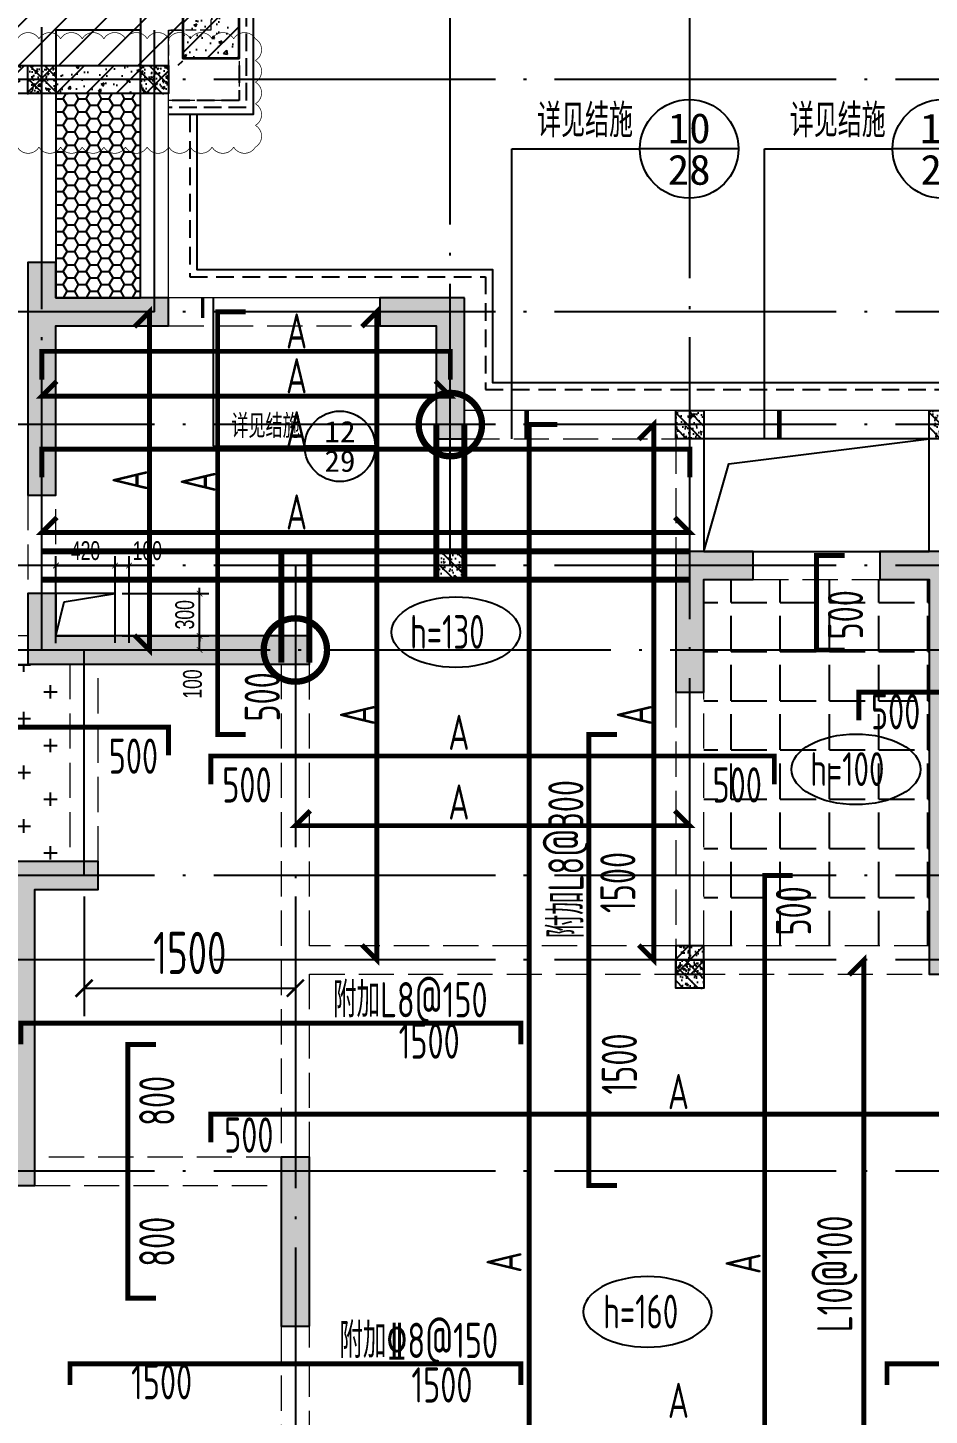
# Model space of a CAD drawing. Extents: x -668857 to 154266, y -275694 to 291306.
# Drawn here: x -212784 to -206384, y 129360 to 139208 of the extents above; entities that cross this region are included whole.
import ezdxf
from ezdxf.enums import TextEntityAlignment as Align

# ---------------------------------------------------------------- set-up
doc = ezdxf.new("R2010")
doc.units = 0
doc.header["$LTSCALE"] = 1000
for name, pattern in [('__DASH', [0.35, 0.25, -0.1]), ('DASH', [0.35, 0.25, -0.1]), ('DOTE', [2.42, 2, -0.2, 0.02, -0.2]), ('HIDDEN', [0.375, 0.25, -0.125])]:
    doc.linetypes.add(name, pattern=pattern)
doc.layers.get('0').update_dxf_attribs({"linetype": 'CONTINUOUS'})
doc.layers.get('DEFPOINTS').update_dxf_attribs({"linetype": 'CONTINUOUS'})
doc.layers.add('+公共字体', color=7, linetype='CONTINUOUS', lineweight=20)
doc.layers.add('平面-看线', color=45, linetype='CONTINUOUS', lineweight=15)
for name, color, linetype in [('A-DOTE', 10, 'DOTE'), ('DIM_IDEN', 67, 'CONTINUOUS'), ('HATCH', 8, 'CONTINUOUS'), ('PUB_TEXT', 2, 'CONTINUOUS'), ('ROOF', 183, 'CONTINUOUS'), ('S-B板填充', 251, 'CONTINUOUS'), ('S-B板标注', 3, 'CONTINUOUS'), ('S-B板边线', 2, 'CONTINUOUS'), ('S-B板配筋', 6, 'CONTINUOUS'), ('S-B板配筋号', 7, 'CONTINUOUS'), ('S-C承台编号', 6, 'CONTINUOUS'), ('S-D洞口', 4, 'CONTINUOUS'), ('S-D洞口标注', 3, 'CONTINUOUS'), ('S-L主梁线', 4, 'DASH'), ('S-Q墙填充', 252, 'CONTINUOUS'), ('S-Q墙实线', 6, 'CONTINUOUS'), ('S-Q墙标注', 3, 'CONTINUOUS'), ('S-Z柱填充', 252, 'CONTINUOUS'), ('S-Z柱实线', 6, 'CONTINUOUS'), ('S-板正筋', 2, 'CONTINUOUS'), ('S-构造柱', 212, 'CONTINUOUS'), ('看线', 251, 'CONTINUOUS'), ('配箍校核', 34, 'CONTINUOUS')]:
    doc.layers.add(name, color=color, linetype=linetype)
doc.layers.add('审图修改', color=2, linetype='CONTINUOUS', plot=False)
doc.styles.add('_TCH_AXIS', font='COMPLEX', dxfattribs={"bigfont": 'GBCBIG'})
doc.styles.add('_TCH_LABEL', font='simhei.ttf')
doc.styles.add('TSSD_REIN', font='tssdeng.shx', dxfattribs={"width": 0.7, "height": 300, "bigfont": 'tssdchn.shx'})
doc.styles.add('结构文字', font='zstxt.shx', dxfattribs={"width": 0.7, "bigfont": 'zshz.shx'})
doc.dimstyles.new('STRUCK', dxfattribs={"dimtxt": 400, "dimasz": 121, "dimexe": 200, "dimexo": 150, "dimgap": 115, "dimtad": 1, "dimdec": 0, "dimdsep": 46, "dimtxsty": '结构文字', "dimblk": 'ARCHTICK', "dimcen": 400, "dimclrd": 3, "dimclre": 3, "dimclrt": 7, "dimadec": 0, "dimazin": 0, "dimtfac": 1, "dimtdec": 0, "dimtix": 1, "dimtmove": 2, "dimatfit": 3, "dimldrblk": '_DIMX', "dimfxl": 0, "dimtolj": 1, "dimtzin": 0, "dimarcsym": 0})
doc.dimstyles.new('STRUCK30', dxfattribs={"dimscale": 0.33333, "dimtxt": 400, "dimasz": 121, "dimexe": 200, "dimexo": 150, "dimgap": 115, "dimtad": 1, "dimdec": 0, "dimdsep": 46, "dimtxsty": '结构文字', "dimblk": 'ARCHTICK', "dimcen": 400, "dimclrd": 3, "dimclre": 3, "dimclrt": 7, "dimadec": 0, "dimazin": 0, "dimtfac": 1, "dimtdec": 0, "dimtix": 1, "dimtmove": 2, "dimatfit": 3, "dimldrblk": '_DIMX', "dimfxl": 0, "dimtolj": 1, "dimtzin": 0, "dimarcsym": 0})

# ---------------------------------------------------------------- blocks, each defined once
blk = doc.blocks.new('20210726.16350016')
at = {"layer": 'A-DOTE'}
for p, q in [((18500, 13100.3), (18500, 21100)), ((21400, 13700), (21400, 21100)), ((23100, 10900), (23100, 21100)), ((19300, 15500), (19300, 17600)), ((55600, 17150), (3600, 17150)), ((55600, 15500), (3600, 15500)), ((55600, 14700), (3600, 14700)), ((55600, 13700), (3600, 13700)), ((20299.8, 13700), (20300, 3600)), ((3600, 13100.3), (55600, 13100.3)), ((18800, 11500), (18800, 13100)), ((55600, 11500), (3600, 11500)), ((55600, 10900), (3600, 10900)), ((55600, 9400), (3600, 9400))]:
    blk.add_line(p, q, dxfattribs=at)
blk = doc.blocks.new('20210729.03492876')
at = {"layer": 'ROOF', "ltscale": 0.8}
for points in [[(10500, 13200), (8500, 13200), (8500, 16500), (15700, 16500), (15700, 12900), (15100, 12900)], [(10700, 13250), (10700, 13700), (9000, 13700), (9000, 16000), (15200, 16000), (15200, 13700), (14900, 13700), (14900, 13250)]]:
    blk.add_lwpolyline(points, dxfattribs=at)
at = {"layer": 'ROOF', "linetype": '__DASH', "ltscale": 0.5}
for points in [[(10500, 13250), (8550, 13250), (8550, 16450), (15650, 16450), (15650, 12950), (15100, 12950)], [(10500, 13300), (8600, 13300), (8600, 16400), (15600, 16400), (15600, 13000), (15100, 13000)]]:
    blk.add_lwpolyline(points, dxfattribs=at)
at = {"layer": '平面-看线', "linetype": 'DASH', "ltscale": 0.3}
for points in [[(15600, 13700), (15600, 13000), (15100, 13000)], [(10500, 13250), (10500, 13500), (8800, 13500), (8800, 16200), (15400, 16200), (15400, 13500), (15100, 13500), (15100, 13250)]]:
    blk.add_lwpolyline(points, dxfattribs=at)
at = {"layer": '看线', "color": 201, "linetype": 'HIDDEN', "ltscale": 0.5}
blk.add_lwpolyline([(15250, 12900), (15250, 11750), (17350, 11750), (17350, 10950), (23750, 10950), (23750, 10950), (25300, 10950)], dxfattribs=at)
at = {"layer": '看线', "color": 201}
blk.add_lwpolyline([(15300, 12900), (15300, 11800), (17400, 11800), (17400, 11000), (23800, 11000), (23800, 11000), (25300, 11000)], dxfattribs=at)
blk = doc.blocks.new('_ArchTick')
at = {"color": 0, "linetype": 'ByBlock', "const_width": 0.15}
blk.add_lwpolyline([(-0.5, -0.5), (0.5, 0.5)], dxfattribs=at)
blk = doc.blocks.new('*D1094')
at = {"layer": 'DEFPOINTS', "color": 0}
for p in [(-212164.4, 135191.7), (-211564.4, 135191.7), (-212164.4, 134891.7)]:
    blk.add_point(p, dxfattribs=at)
at = {"layer": 'S-D洞口标注', "color": 3, "lineweight": -2}
for p, q in [((-211564.4, 135191.7), (-211564.4, 135232)), ((-212114.4, 135191.7), (-211497.8, 135191.7)), ((-211564.4, 134891.7), (-211564.4, 135191.7)), ((-212114.4, 134891.7), (-211497.8, 134891.7)), ((-211564.4, 134891.7), (-211564.4, 134851.4))]:
    blk.add_line(p, q, dxfattribs=at)
at = {"layer": 'S-D洞口标注', "color": 3, "lineweight": -2, "xscale": 40.33293, "yscale": 40.33293, "zscale": 40.33293}
for p, rotation in [((-211564.4, 135191.7), 270), ((-211564.4, 134891.7), 90)]:
    blk.add_blockref('_ArchTick', p, dxfattribs=dict(at, rotation=rotation))
at = {"layer": 'S-D洞口标注', "color": 7, "insert": (-211669.4, 135041.7), "char_height": 133.33, "attachment_point": 5, "rotation": 90, "style": '结构文字'}
blk.add_mtext('\\A1;300', dxfattribs=at)
blk = doc.blocks.new('_DIMX')
blk.add_line((-150, 0), (150, 0))
at = {"const_width": 50}
blk.add_lwpolyline([(-70, -70), (70, 70)], dxfattribs=at)
blk = doc.blocks.new('*D1095')
at = {"layer": 'DEFPOINTS', "color": 0}
for p in [(-212164.4, 135391.1), (-212584.4, 134791.1), (-212164.4, 134791.7)]:
    blk.add_point(p, dxfattribs=at)
at = {"layer": 'S-D洞口标注', "color": 3, "lineweight": -2}
for p, q in [((-212584.4, 134841.1), (-212584.4, 135457.8)), ((-212164.4, 134841.7), (-212164.4, 135457.8)), ((-212584.4, 135391.1), (-212164.4, 135391.1))]:
    blk.add_line(p, q, dxfattribs=at)
at = {"layer": 'S-D洞口标注', "color": 3, "lineweight": -2, "xscale": 40.33293, "yscale": 40.33293, "zscale": 40.33293, "rotation": 180}
blk.add_blockref('_ArchTick', (-212584.4, 135391.1), dxfattribs=at)
at = {"layer": 'S-D洞口标注', "color": 3, "lineweight": -2, "xscale": 40.33293, "yscale": 40.33293, "zscale": 40.33293}
blk.add_blockref('_ArchTick', (-212164.4, 135391.1), dxfattribs=at)
at = {"layer": 'S-D洞口标注', "color": 7, "insert": (-212374.4, 135496.1), "char_height": 133.33, "attachment_point": 5, "style": '结构文字'}
blk.add_mtext('\\A1;420', dxfattribs=at)
blk = doc.blocks.new('*D1096')
at = {"layer": 'DEFPOINTS', "color": 0}
for p in [(-212064.4, 135391.1), (-212164.4, 134791.7), (-212064.4, 134791.7)]:
    blk.add_point(p, dxfattribs=at)
at = {"layer": 'S-D洞口标注', "color": 3, "lineweight": -2}
for p, q in [((-212164.4, 134841.7), (-212164.4, 135457.8)), ((-212064.4, 134841.7), (-212064.4, 135457.8)), ((-212164.4, 135391.1), (-212064.4, 135391.1))]:
    blk.add_line(p, q, dxfattribs=at)
at = {"layer": 'S-D洞口标注', "color": 3, "lineweight": -2, "xscale": 40.33293, "yscale": 40.33293, "zscale": 40.33293, "rotation": 180}
blk.add_blockref('_ArchTick', (-212164.4, 135391.1), dxfattribs=at)
at = {"layer": 'S-D洞口标注', "color": 3, "lineweight": -2, "xscale": 40.33293, "yscale": 40.33293, "zscale": 40.33293}
blk.add_blockref('_ArchTick', (-212064.4, 135391.1), dxfattribs=at)
at = {"layer": 'S-D洞口标注', "color": 7, "insert": (-211935.5, 135496.1), "char_height": 133.33, "attachment_point": 5, "style": '结构文字'}
blk.add_mtext('\\A1;100', dxfattribs=at)
blk = doc.blocks.new('*D1097')
at = {"layer": 'DEFPOINTS', "color": 0}
for p in [(-212164.4, 134891.7), (-211564.4, 134891.7), (-212164.4, 134791.7)]:
    blk.add_point(p, dxfattribs=at)
at = {"layer": 'S-D洞口标注', "color": 3, "lineweight": -2}
for p, q in [((-212114.4, 134891.7), (-211497.8, 134891.7)), ((-211564.4, 134791.7), (-211564.4, 134891.7)), ((-212114.4, 134791.7), (-211497.8, 134791.7))]:
    blk.add_line(p, q, dxfattribs=at)
at = {"layer": 'S-D洞口标注', "color": 3, "lineweight": -2, "xscale": 40.33293, "yscale": 40.33293, "zscale": 40.33293}
for p, rotation in [((-211564.4, 134891.7), 90), ((-211564.4, 134791.7), 270)]:
    blk.add_blockref('_ArchTick', p, dxfattribs=dict(at, rotation=rotation))
at = {"layer": 'S-D洞口标注', "color": 7, "insert": (-211614.4, 134549.8), "char_height": 133.33, "attachment_point": 5, "rotation": 90, "style": '结构文字'}
blk.add_mtext('\\A1;100', dxfattribs=at)
blk = doc.blocks.new('20210803.22403995')
at = {"layer": '+公共字体', "color": 2, "const_width": 45}
for points in [[(-847438.1, -168386.5, 1), (-847438.1, -167936.5, 1), (-847438.1, -168386.5, -1)], [(-848538.3, -169986.3, 1), (-848538.3, -169536.3, 1), (-848538.3, -169986.3, -1)]]:
    blk.add_lwpolyline(points, format="xyb", dxfattribs=at)
blk = doc.blocks.new('20210807.15313138')
at = {"layer": 'S-Q墙填充'}
h = blk.add_hatch(color=252, dxfattribs=at)
h.dxf.hatch_style = 1
h.paths.add_polyline_path([(74815.6, 67839.5), (74815.6, 66539.5), (75015.6, 66539.5), (75015.6, 67739.5), (75815.2, 67739.5), (75815.2, 67939.5), (75015.6, 67939.5), (75015.6, 68189.5), (74815.6, 68189.5)])
h = blk.add_hatch(color=252, dxfattribs=at)
h.dxf.hatch_style = 1
h.paths.add_polyline_path([(77915.6, 67939.5), (77315.7, 67939.5), (77315.7, 67739.5), (77715.6, 67739.5), (77715.6, 66939.5), (77915.6, 66939.5)])
h = blk.add_hatch(color=252, dxfattribs=at)
h.dxf.hatch_style = 1
h.paths.add_polyline_path([(79415.6, 66139.5), (79415.6, 65139.5), (79615.6, 65139.5), (79615.6, 65939.5), (79965.5, 65939.5), (79965.5, 66139.5)])
h = blk.add_hatch(color=252, dxfattribs=at)
h.dxf.hatch_style = 1
h.paths.add_polyline_path([(81415.6, 66139.5), (80865.6, 66139.5), (80865.6, 65939.5), (81215.6, 65939.5), (81215.6, 63139.5), (81415.6, 63139.5)])
h = blk.add_hatch(color=252, dxfattribs=at)
h.dxf.hatch_style = 1
h.paths.add_polyline_path([(75015.6, 65539.8), (75015.6, 65839.8), (74815.6, 65839.8), (74815.6, 65339.8), (75215.5, 65339.8), (76815.6, 65339.8), (76815.6, 65539.8), (75215.5, 65539.8)])
h = blk.add_hatch(color=252, dxfattribs=at)
h.dxf.hatch_style = 1
h.paths.add_polyline_path([(74865.6, 61639.5), (74865.6, 63239.5), (74865.6, 63739.5), (75315.5, 63739.5), (75315.5, 63939.5), (74665.6, 63939.5), (74665.6, 63239.5), (74665.6, 61839.5), (74465.6, 61839.5), (74465.6, 61639.5)])
h = blk.add_hatch(color=252, dxfattribs=at)
h.dxf.hatch_style = 1
h.paths.add_polyline_path([(76815.6, 60639.5), (76815.6, 61839.5), (76615.6, 61839.5), (76615.6, 60639.5)])
at = {"layer": 'S-Z柱填充'}
h = blk.add_hatch(dxfattribs=at)
h.set_pattern_fill('ARMORED', color=256, scale=30, style=0)
h.set_pattern_definition([(50, (-309692.94, 38050.78), (215.178055, -18.82564), [22.5, -247.5]), (355, (-309692.94, 38050.78), (-41.6254, 225.65764), [18, -198]), (100.4514, (-309675.01, 38049.21), (173.55281, 206.83186), [19.12206, -210.34263]), (46.1842, (-309692.94, 38110.78), (320.17231, -49.6557), [33.75, -371.25]), (96.6356, (-309666.26, 38106.64), (280.3988, 292.23536), [28.6831, -315.5139]), (351.1842, (-309692.94, 38110.78), (280.39858, 292.23558), [27, -297]), (21, (-309662.94, 38095.78), (179.072116, -120.78567), [22.5, -247.5]), (326, (-309662.94, 38095.78), (72.9946, 217.54501), [18, -198]), (71.4514, (-309648.02, 38085.71), (252.06679, 96.75915), [19.12206, -210.34263]), (37.5, (-309692.945, 38050.78), (3.647957, 99.868156), [0, -195.6, 0, -201, 0, -198.75]), (7.5, (-309692.94, 38050.78), (78.92086, 118.323514), [0, -114.6, 0, -191.1, 0, -75.75]), (327.5, (-309759.845, 38050.78), (160.146731, -6.766462), [0, -75, 0, -234, 0, -310.5]), (317.5, (-309789.84, 38050.78), (174.95585, 30.031495), [0, -97.5, 0, -155.4, 0, -220.5]), (45, (-309692.94, 38050.78), (-106.06602, 106.06602), [])])
h.paths.add_polyline_path([(76315.6, 70039.5), (75915.6, 70039.5), (75915.6, 69639.5), (76315.6, 69639.5)])
at = {"layer": 'S-D洞口', "color": 5}
blk.add_lwpolyline([(79615.6, 66139.5), (81215.6, 66139.5), (81215.6, 66939.5), (79615.6, 66939.5), (79615.6, 66139.5), (79793.4, 66761.8), (81215.6, 66939.5)], dxfattribs=at)
at = {"layer": 'S-L主梁线', "linetype": 'DASH', "lineweight": 18}
for p, q in [((75015.1, 69589.5), (75015, 69839.7)), ((75015, 69839.7), (75615.5, 69839.7)), ((75615.5, 69839.7), (75615.4, 69589.5)), ((75815.5, 69839.7), (75915.6, 69839.7)), ((75015.6, 68189.5), (75015, 69389.5)), ((75015.2, 69389.5), (75615.6, 69389.5)), ((75615.4, 69389.5), (75615.3, 67939.5)), ((75815.2, 67739.5), (77315.7, 67739.5)), ((77915.6, 66939.5), (79415.6, 66939.5)), ((79415.6, 66939.5), (79415.6, 66139.5)), ((74815.6, 66539.5), (74815.6, 65839.8)), ((75015.6, 65839.8), (75015.6, 66539.5)), ((79965.5, 65939.5), (80865.6, 65939.5)), ((74815.6, 65539.8), (72215.6, 65539.8)), ((72215.6, 65339.8), (74815.6, 65339.8)), ((75115.5, 65339.8), (75115.5, 63939.5)), ((75315.5, 63939.5), (75315.5, 65339.8)), ((76615.6, 65339.8), (76615.6, 63239.5)), ((76815.6, 63339.5), (76815.6, 65339.8)), ((79415.6, 65139.5), (79415.6, 63339.5)), ((79615.6, 63339.5), (79615.6, 65139.5)), ((79415.6, 63339.5), (76815.6, 63339.5)), ((81215.6, 63339.5), (79615.6, 63339.5)), ((76615.6, 63239.5), (76615.6, 61839.5)), ((76815.6, 63139.5), (79515.6, 63139.5)), ((76815.6, 61839.5), (76815.6, 63139.5)), ((79515.6, 63139.5), (81215.6, 63139.5)), ((76615.6, 61839.5), (74865.6, 61839.5)), ((74865.6, 61639.5), (76615.6, 61639.5)), ((76615.6, 60639.5), (76615.6, 59089.5)), ((76815.6, 59089.5), (76815.6, 60639.5))]:
    blk.add_line(p, q, dxfattribs=at)
at = {"layer": 'S-L主梁线', "linetype": 'ByBlock', "lineweight": 18}
for p, q in [((75815.2, 67939.5), (75815.5, 69839.5)), ((75615.4, 69589.5), (75015.1, 69589.5)), ((75815.7, 69589.5), (75815.4, 69589.5)), ((77315.7, 67939.5), (75815.2, 67939.5)), ((79515.6, 67139.5), (77915.6, 67139.5)), ((81315.6, 67139.5), (79515.6, 67139.5)), ((79615.6, 66939.5), (81215.6, 66939.5)), ((79615.6, 66139.5), (79615.6, 66939.5)), ((81215.6, 66939.5), (81215.6, 66139.5)), ((80865.6, 66139.5), (79965.5, 66139.5))]:
    blk.add_line(p, q, dxfattribs=at)
at = {"layer": 'S-Q墙实线'}
for points in [[(74815.6, 67839.5), (74815.6, 66539.5), (75015.6, 66539.5), (75015.6, 67739.5), (75815.2, 67739.5), (75815.2, 67939.5), (75015.6, 67939.5), (75015.6, 68189.5), (74815.6, 68189.5)], [(77915.6, 67939.5), (77315.7, 67939.5), (77315.7, 67739.5), (77715.6, 67739.5), (77715.6, 66939.5), (77915.6, 66939.5)], [(79415.6, 66139.5), (79415.6, 65139.5), (79615.6, 65139.5), (79615.6, 65939.5), (79965.5, 65939.5), (79965.5, 66139.5)], [(81415.6, 66139.5), (80865.6, 66139.5), (80865.6, 65939.5), (81215.6, 65939.5), (81215.6, 63139.5), (81415.6, 63139.5)], [(75015.6, 65539.8), (75015.6, 65839.8), (74815.6, 65839.8), (74815.6, 65339.8), (75215.5, 65339.8), (76815.6, 65339.8), (76815.6, 65539.8), (75215.5, 65539.8)], [(74865.6, 61639.5), (74865.6, 63239.5), (74865.6, 63739.5), (75315.5, 63739.5), (75315.5, 63939.5), (74665.6, 63939.5), (74665.6, 63239.5), (74665.6, 61839.5), (74465.6, 61839.5), (74465.6, 61639.5)], [(76815.6, 60639.5), (76815.6, 61839.5), (76615.6, 61839.5), (76615.6, 60639.5)]]:
    blk.add_lwpolyline(points, close=True, dxfattribs=at)
at = {"layer": 'S-Z柱实线', "lineweight": 35}
blk.add_lwpolyline([(76315.6, 70039.5), (75915.6, 70039.5), (75915.6, 69639.5), (76315.6, 69639.5)], close=True, dxfattribs=at)
blk = doc.blocks.new('20210730.02141516')
at = {"layer": 'S-构造柱'}
h = blk.add_hatch(dxfattribs=at)
h.set_pattern_fill('ARMORED', color=256, scale=15, angle=-90, style=0)
h.set_pattern_definition([(320, (-154189.41, 3278673.45), (-9.4128202, -107.5890274), [11.25, -123.75]), (265, (-154189.41, 3278673.45), (112.82882, 20.8127), [9, -99]), (10.4514, (-154190.19, 3278664.49), (103.4159313, -86.7764073), [9.5610285, -105.1713168]), (316.1842, (-154159.41, 3278673.45), (-24.827852, -160.0861573), [16.875, -185.625]), (6.6356, (-154161.48, 3278660.11), (146.117681, -140.199406), [14.341543, -157.75695]), (261.1842, (-154159.41, 3278673.45), (146.11779, -140.199292), [13.5, -148.5]), (291, (-154166.91, 3278658.45), (-60.3928336, -89.5360578), [11.25, -123.75]), (236, (-154166.91, 3278658.45), (108.7725068, -36.4972998), [9, -99]), (341.4514, (-154171.94, 3278650.99), (48.3795745, -126.0333943), [9.5610285, -105.1713168]), (307.5, (-154189.41, 3278673.454), (49.93407807, -1.8239783), [0, -97.8, 0, -100.5, 0, -99.375]), (277.5, (-154189.41, 3278673.454), (59.1617568, -39.4604306), [0, -57.3, 0, -95.55, 0, -37.875]), (237.5, (-154189.41, 3278706.904), (-3.38323076, -80.07336543), [0, -37.5, 0, -117, 0, -155.25]), (227.5, (-154189.41, 3278721.904), (15.0157473, -87.4779254), [0, -48.75, 0, -77.7, 0, -110.25]), (315, (-154189.41, 3278673.454), (53.0330086, 53.0330086), [])])
h.paths.add_polyline_path([(200, 200), (200, 0), (0, 0), (0, 200)])
blk.add_lwpolyline([(200, 200), (200, 0), (0, 0), (0, 200)], close=True, dxfattribs=at)
blk = doc.blocks.new('20210809.18285270')
at = {"layer": 'ROOF', "rotation": 359.9999999538236}
for p in [(13900, 12550.2), (14700, 12550.2)]:
    blk.add_blockref('20210730.02141516', p, dxfattribs=at)
at = {"layer": 'ROOF'}
for p in [(18500, 10100.2), (20300, 10100.2), (16800, 9100.2), (18500, 6200.2)]:
    blk.add_blockref('20210730.02141516', p, dxfattribs=at)
at = {"layer": 'ROOF', "xscale": -1, "rotation": 4.61764226855621e-08}
blk.add_blockref('20210730.02141516', (18700, 6300.2), dxfattribs=at)
blk = doc.blocks.new('*D969')
at = {"layer": 'DEFPOINTS', "color": 0}
for p in [(-212384.4, 133191.4), (-210884.6, 133191.4), (-210884.6, 132391.4)]:
    blk.add_point(p, dxfattribs=at)
at = {"layer": 'S-Q墙标注', "color": 3, "lineweight": -2}
for p, q in [((-212384.4, 133041.4), (-212384.4, 132191.4)), ((-210884.6, 133041.4), (-210884.6, 132191.4)), ((-212384.4, 132391.4), (-210884.6, 132391.4))]:
    blk.add_line(p, q, dxfattribs=at)
at = {"layer": 'S-Q墙标注', "color": 3, "lineweight": -2, "xscale": 121, "yscale": 121, "zscale": 121, "rotation": 180}
blk.add_blockref('_ArchTick', (-212384.4, 132391.4), dxfattribs=at)
at = {"layer": 'S-Q墙标注', "color": 3, "lineweight": -2, "xscale": 121, "yscale": 121, "zscale": 121}
blk.add_blockref('_ArchTick', (-210884.6, 132391.4), dxfattribs=at)
at = {"layer": 'S-Q墙标注', "color": 7, "insert": (-211634.5, 132641.4), "char_height": 300, "attachment_point": 5, "style": 'TSSD_REIN'}
blk.add_mtext('\\A1;1500', dxfattribs=at)
blk = doc.blocks.new('20210811.10154474')
at = {"layer": 'DIM_IDEN'}
for p, q in [((17583.9, 13461.4), (18492.9, 13461.4)), ((17583.9, 11404.6), (17583.9, 13461.4)), ((19192.9, 13461.4), (18492.9, 13461.4)), ((19377.9, 13461.4), (20286.9, 13461.4)), ((19377.9, 11404.6), (19377.9, 13461.4)), ((20986.9, 13461.4), (20286.9, 13461.4)), ((15464, 12404.6), (15464, 11350.4)), ((15464, 11350.4), (16113.3, 11350.4)), ((16613.3, 11350.4), (16113.3, 11350.4))]:
    blk.add_line(p, q, dxfattribs=at)
for points, const_width in [([(15389, 12404.6), (15389, 12261.8)], 25), ([(17688.9, 11404.6), (17688.9, 11604.6)], 35), ([(19482.9, 11404.6), (19482.9, 11604.6)], 35)]:
    blk.add_lwpolyline(points, dxfattribs=dict(at, const_width=const_width))
for centre, radius in [((18842.9, 13461.4), 350), ((20636.9, 13461.4), 350), ((16363.3, 11350.4), 250)]:
    blk.add_circle(centre, radius, dxfattribs=at)
at = {"layer": 'PUB_TEXT', "style": '_TCH_AXIS'}
for height, p in [(236.31, (17763.4, 13544.5)), (236.31, (19557.5, 13544.5)), (168.79, (15592.2, 11409.8))]:
    blk.add_text('详见结施', height=height, dxfattribs=at).set_placement(p)
at = {"layer": 'PUB_TEXT', "style": '_TCH_LABEL'}
for s, height, width, p, p2 in [('10', 213.77, 0.988889, (18690.9, 13502), (18994.9, 13502)), ('11', 210.83, 1.034884, (20480.1, 13502.2), (20793.8, 13502.2)), ('28', 213.77, 0.988889, (18690.9, 13207.1), (18994.9, 13207.1)), ('28', 213.77, 0.988889, (20484.9, 13207.1), (20789, 13207.1)), ('12', 151.14, 1.022989, (16252.1, 11379.6), (16474.4, 11379.6)), ('29', 151.93, 1.00565, (16253.4, 11169.5), (16473.1, 11169.5))]:
    blk.add_text(s, height=height, dxfattribs=dict(at, width=width)).set_placement(p, p2, align=Align.FIT)

msp = doc.modelspace()

# ---------------------------------------------------------------- hatches: boundary and pattern name
at = {"layer": 'HATCH'}
h = msp.add_hatch(dxfattribs=at)
h.set_pattern_fill('ARMORED', color=252, scale=30, style=0)
h.set_pattern_definition([(50, (-88623.52, -147139.2), (215.17805, -18.82564), [22.5, -247.5]), (355, (-88623.52, -147139.2), (-41.6254, 225.65764), [18, -198]), (100.4514, (-88605.59, -147140.77), (173.55281, 206.83186), [19.12206, -210.34263]), (46.1842, (-88623.52, -147079.2), (320.17231, -49.6557), [33.75, -371.25]), (96.6356, (-88596.84, -147083.34), (280.3988, 292.23536), [28.6831, -315.5139]), (351.1842, (-88623.52, -147079.2), (280.3986, 292.23558), [27, -297]), (21, (-88593.52, -147094.2), (179.07212, -120.78567), [22.5, -247.5]), (326, (-88593.52, -147094.2), (72.9946, 217.54501), [18, -198]), (71.4514, (-88578.6, -147104.27), (252.06679, 96.75915), [19.12206, -210.34263]), (37.5, (-88623.52, -147139.206), (3.647957, 99.868156), [0, -195.6, 0, -201, 0, -198.75]), (7.5, (-88623.52, -147139.21), (78.92086, 118.323514), [0, -114.6, 0, -191.1, 0, -75.75]), (327.5, (-88690.42, -147139.206), (160.14673, -6.766462), [0, -75, 0, -234, 0, -310.5]), (317.5, (-88720.42, -147139.2), (174.95585, 30.031495), [0, -97.5, 0, -155.4, 0, -220.5]), (45, (-88623.52, -147139.2), (-106.06602, 106.06602), [])])
h.paths.add_polyline_path([(-216384.82, 138941.3), (-211784.64, 138941.32), (-211784.64, 138741.41), (-216384.82, 138741.39)])
at = {"layer": 'S-B板填充'}
h = msp.add_hatch(dxfattribs=at)
h.set_pattern_fill('METAL', color=256, scale=50, style=0)
h.set_pattern_definition([(45, (-128850.48, -12952.44), (-141.42136, 141.42136), [])])
edge = h.paths.add_edge_path()
edge.add_line((-216384.42, 138941.31), (-211684.43, 138941.55))
edge.add_line((-211684.43, 138941.55), (-211684.42, 139391.57))
edge.add_line((-211684.42, 139391.57), (-211684.43, 139591.43))
edge.add_line((-211684.43, 139591.43), (-211684.43, 141691.43))
edge.add_line((-211684.43, 141691.43), (-217884.41, 141691.43))
edge.add_line((-217884.41, 141691.43), (-217884.42, 139391.43))
edge.add_line((-217884.42, 139391.43), (-216384.44, 139391.43))
edge.add_line((-216384.44, 139391.43), (-216384.42, 138941.43))
at = {"layer": 'S-B板填充', "linetype": 'ByBlock'}
h = msp.add_hatch(dxfattribs=at)
h.set_pattern_fill('HONEY', color=252, scale=17.142857, style=0)
h.set_pattern_definition([(0, (-156905.993, -44844.837), (81.642857, 47.136514), [54.42857, -108.857143]), (120, (-156905.993, -44844.837), (-81.642847, 47.136531), [54.42857, -108.857143]), (60, (-156905.993, -44844.837), (1e-05, 94.273045), [-108.857143, 54.42857])])
h.paths.add_polyline_path([(-212584.75, 137291.57), (-211984.61, 137291.57), (-211984.42, 138741.43), (-212584.42, 138741.43)])
at = {"layer": 'S-B板填充'}
h = msp.add_hatch(dxfattribs=at)
h.set_pattern_fill('ANGLE', color=252, scale=50, style=0)
h.set_pattern_definition([(0, (-110350.5, -12952.44), (0, 349.25), [254, -95.25]), (90, (-110350.5, -12952.44), (-349.25, 2e-14), [254, -95.25])])
h.paths.add_polyline_path([(-207984.45, 135291.43), (-206384.43, 135291.43), (-206384.43, 132691.43), (-207984.45, 132691.43)])
h = msp.add_hatch(dxfattribs=at)
h.set_pattern_fill('CROSS', color=252, scale=30, style=0)
h.set_pattern_definition([(0, (-128850.48, -12952.44), (190.5, 190.5), [95.25, -285.75]), (90, (-128802.86, -13000.06), (-190.5, 190.5), [95.25, -285.75])])
h.paths.add_polyline_path([(-215684.49, 134691.7), (-212484.55, 134691.7), (-212484.55, 133291.43), (-215684.49, 133291.43)])

# ---------------------------------------------------------------- linework, layer by layer
at = {"layer": 'ROOF'}
msp.add_lwpolyline([(-212584.42, 137291.43), (-211984.42, 137291.43), (-211984.42, 139191.43), (-212584.42, 139191.43)], close=True, dxfattribs=at)
at = {"layer": 'S-B板标注'}
for centre in [(-209745.56, 134918.08), (-206904.56, 133944.51)]:
    msp.add_ellipse(centre, major_axis=(-457.33, 0), ratio=0.5472416, dxfattribs=at)
at = {"layer": 'S-B板标注', "extrusion": (0, 0, -1)}
msp.add_ellipse((-208384.33, 130093.66), major_axis=(457.33, -0.02), ratio=0.5472416, dxfattribs=at)
at = {"layer": 'S-B板边线'}
msp.add_lwpolyline([(-216384.82, 138941.3), (-211784.64, 138941.32), (-211784.64, 138741.41), (-216384.82, 138741.39)], close=True, dxfattribs=at)
at = {"layer": 'S-B板配筋', "lineweight": 35, "const_width": 35}
for points in [[(-212026.83, 134897.76), (-211920.77, 134791.7), (-211920.77, 137191.43), (-212026.83, 137085.36)], [(-211236.38, 134191.7), (-211436.38, 134191.7), (-211436.38, 137191.43), (-211236.38, 137191.43)], [(-210412.28, 132697.5), (-210306.22, 132591.43), (-210306.22, 137191.43), (-210412.28, 137085.36)], [(-212684.43, 136711.52), (-212684.43, 136911.52), (-209784.42, 136911.52), (-209784.42, 136711.52)], [(-212578.37, 136699.29), (-212684.43, 136593.22), (-209784.43, 136593.22), (-209890.5, 136699.29)], [(-209024.04, 126291.59), (-209224.04, 126291.59), (-209224.04, 136391.43), (-209024.04, 136391.43)], [(-208446.42, 132697.5), (-208340.36, 132591.43), (-208340.36, 136391.43), (-208446.42, 136285.36)], [(-212684.42, 136016.87), (-212684.42, 136216.87), (-208084.42, 136216.87), (-208084.42, 136016.87)], [(-212578.37, 135732.58), (-212684.43, 135626.52), (-208084.43, 135626.52), (-208190.5, 135732.58)], [(-206984.43, 134791.43), (-207184.43, 134791.43), (-207184.43, 135461.43), (-206984.43, 135461.43)], [(-206884.43, 134291.43), (-206884.43, 134491.43), (-202784.43, 134491.43), (-202784.43, 134291.43)], [(-216384.49, 134043.4), (-216384.49, 134243.4), (-211784.55, 134243.4), (-211784.55, 134043.4)], [(-208600.24, 130991.43), (-208800.24, 130991.43), (-208800.24, 134191.43), (-208600.24, 134191.43)], [(-211484.43, 133839.09), (-211484.43, 134039.09), (-207484.42, 134039.09), (-207484.42, 133839.09)], [(-210778.38, 133650.89), (-210884.44, 133544.82), (-208084.43, 133544.82), (-208190.5, 133650.89)], [(-207353.12, 126291.59), (-207553.12, 126291.59), (-207553.12, 133191.43), (-207353.12, 133191.43)], [(-206954.43, 126397.66), (-206848.37, 126291.59), (-206848.37, 132591.43), (-206954.43, 132485.37)], [(-209284.4, 131993.76), (-209284.4, 132143.76), (-212834.4, 132143.76), (-212834.4, 131993.76)], [(-211873.12, 130191.43), (-212073.12, 130191.43), (-212073.12, 131991.43), (-211873.12, 131991.43)], [(-211484.44, 131296.38), (-211484.44, 131496.38), (-204084.43, 131496.38), (-204084.43, 131296.38)], [(-212484.35, 129575.46), (-212484.35, 129725.46), (-209284.35, 129725.46), (-209284.35, 129575.46)], [(-206684.35, 129575.46), (-206684.35, 129725.46), (-203484.35, 129725.46), (-203484.35, 129575.46)]]:
    msp.add_lwpolyline(points, dxfattribs=at)
at = {"layer": 'S-D洞口', "color": 5}
for points in [[(-207984.42, 135491.43), (-206384.42, 135491.43), (-206384.42, 136291.43), (-207984.42, 136291.43), (-207984.42, 135491.43), (-207806.65, 136113.65), (-206384.42, 136291.43)], [(-212584.42, 134891.7), (-212164.42, 134891.7), (-212164.42, 135191.7), (-212584.42, 135191.7), (-212584.42, 134891.7), (-212526.09, 135133.37), (-212164.42, 135191.7)]]:
    msp.add_lwpolyline(points, dxfattribs=at)
at = {"layer": 'S-板正筋', "color": 5, "linetype": 'DASH', "const_width": 42.86}
for points in [[(-209884.42, 136391.43), (-209884.42, 135291.43)], [(-209684.42, 136391.43), (-209684.42, 135291.43)], [(-212684.43, 135491.43), (-208084.42, 135491.43)], [(-210984.43, 134700.98), (-210984.43, 135491.43)], [(-210784.42, 134700.98), (-210784.42, 135491.43)], [(-212684.43, 135291.43), (-208084.42, 135291.43)]]:
    msp.add_lwpolyline(points, dxfattribs=at)
at = {"layer": '审图修改', "const_width": 5}
msp.add_lwpolyline([(-212858.44, 139129.62, -0.5773503), (-212704.81, 139129.62, -0.5773503), (-212551.19, 139129.62, -0.5773503), (-212397.56, 139129.62, -0.5773503), (-212243.93, 139129.62, -0.5773503), (-212090.3, 139129.62, -0.5773503), (-211936.67, 139129.62, -0.5773503), (-211783.05, 139129.62, -0.5773503), (-211629.42, 139129.62, -0.5773503), (-211475.79, 139129.62, -0.5773503), (-211322.16, 139129.62, -0.5773503), (-211168.53, 139129.62, -0.5773503), (-211168.53, 138975.99, -0.5773503), (-211168.53, 138822.36, -0.5773503), (-211168.53, 138668.74, -0.5773503), (-211168.53, 138515.11, -0.5773503), (-211168.53, 138361.48, -0.5773503), (-211322.16, 138361.48, -0.5773503), (-211475.79, 138361.48, -0.5773503), (-211629.42, 138361.48, -0.5773503), (-211783.05, 138361.48, -0.5773503), (-211936.67, 138361.48, -0.5773503), (-212090.3, 138361.48, -0.5773503), (-212243.93, 138361.48, -0.5773503), (-212397.56, 138361.48, -0.5773503), (-212551.19, 138361.48, -0.5773503), (-212704.81, 138361.48, -0.5773503), (-212858.44, 138361.48, -0.5773503)], format="xyb", dxfattribs=at)

# ---------------------------------------------------------------- block references
msp.add_blockref('20210729.03492876', (-226884.42, 125691.43))
at = {"layer": 'A-DOTE'}
msp.add_blockref('20210726.16350016', (-231184.42, 121691.38), dxfattribs=at)
at = {"layer": 'PUB_TEXT'}
msp.add_blockref('20210811.10154474', (-226931.51, 124886.8), dxfattribs=at)
at = {"layer": 'S-C承台编号'}
msp.add_blockref('20210803.22403995', (637653.71, 304552.96), dxfattribs=at)
at = {"layer": 'S-Q墙填充'}
msp.add_blockref('20210807.15313138', (-287600.06, 69351.89), dxfattribs=at)
at = {"layer": '配箍校核'}
msp.add_blockref('20210809.18285270', (-226684.44, 126191.27), dxfattribs=at)

# ---------------------------------------------------------------- texts
at = {"layer": 'S-B板标注', "color": 7, "style": 'TSSD_REIN', "width": 0.7}
for s, p in [('h=130', (-210070.25, 134799.93)), ('h=100', (-207229.25, 133826.37))]:
    msp.add_text(s, height=240, dxfattribs=at).set_placement(p)
msp.add_text('h=160', height=240, rotation=359.997282, dxfattribs=at).set_placement((-208699.34, 129975.53))
at = {"layer": 'S-B板配筋号', "color": 1, "style": 'TSSD_REIN', "width": 0.7}
for s, p in [('A', (-210950.82, 136931.09)), ('A', (-210950.82, 136612.79)), ('A', (-210950.82, 136236.44)), ('A', (-210950.82, 135646.09)), ('A', (-209798.62, 134082.3)), ('A', (-209798.62, 133588.03)), ('附加L8@150', (-210616.17, 132184.32)), ('附加%%1328@150', (-210571.31, 129766.02))]:
    msp.add_text(s, height=250, dxfattribs=at).set_placement(p)
for s, p in [('A', (-211933.43, 135921.5)), ('A', (-211449.05, 135910.21)), ('A', (-210318.88, 134255.46)), ('A', (-208353.02, 134255.46)), ('附加L8@300', (-208838.86, 132745.74)), ('L10@100', (-206930.95, 129948.8)), ('A', (-209278.4, 130371.35))]:
    msp.add_text(s, height=250, rotation=449.999992, dxfattribs=at).set_placement(p)
at = {"layer": 'S-B板配筋号', "style": 'TSSD_REIN', "width": 0.7}
for s, p in [('500', (-207104.43, 135041.43)), ('500', (-211244.55, 134458.44)), ('1500', (-208720.24, 133141.43)), ('500', (-207473.12, 132939.7)), ('1500', (-208709.44, 131852.99)), ('800', (-211993.12, 131591.43)), ('800', (-211993.12, 130591.43))]:
    msp.add_text(s, height=250, rotation=449.999992, dxfattribs=at).set_placement(p, align=Align.TOP_CENTER)
for s, p in [('500', (-206623.1, 134478.53)), ('500', (-212034.55, 134163.4)), ('500', (-211228.32, 133959.09)), ('500', (-207747.6, 133959.09)), ('1500', (-209934.74, 132140.73)), ('500', (-211215.04, 131473.91)), ('1500', (-211834.01, 129722.43)), ('1500', (-209844.04, 129700.13))]:
    msp.add_text(s, height=250, dxfattribs=at).set_placement(p, align=Align.TOP_CENTER)
for p in [(-208239.96, 131532.45), (-208239.96, 129340.71)]:
    msp.add_text('A', height=250, dxfattribs=at).set_placement(p)
msp.add_text('A', height=250, rotation=449.999992, dxfattribs=at).set_placement((-207580.86, 130361.55))

# ---------------------------------------------------------------- dimensions: what is measured, and where the dimension line sits
at = {"layer": 'S-D洞口标注'}
dim = msp.add_linear_dim(base=(-212164.42, 135391.1), p1=(-212584.42, 134791.1), p2=(-212164.42, 134791.7), dimstyle='STRUCK30', dxfattribs=at)
dim.commit()
dim.dimension.update_dxf_attribs({"geometry": '*D1095', "text_midpoint": (-212374.42, 135496.1)})
dim = msp.add_linear_dim(base=(-212064.43, 135391.1), p1=(-212164.42, 134791.7), p2=(-212064.43, 134791.7), dimstyle='STRUCK30', dxfattribs=at)
dim.commit()
dim.dimension.update_dxf_attribs({"geometry": '*D1096', "text_midpoint": (-211935.54, 135496.1), "dimtype": 160})
dim = msp.add_linear_dim(base=(-211564.42, 135191.7), p1=(-212164.42, 134891.7), p2=(-212164.42, 135191.7), angle=90, dimstyle='STRUCK30', dxfattribs=at)
dim.commit()
dim.dimension.update_dxf_attribs({"geometry": '*D1094', "text_midpoint": (-211669.42, 135041.7)})
dim = msp.add_linear_dim(base=(-211564.42, 134891.7), p1=(-212164.42, 134791.7), p2=(-212164.42, 134891.7), angle=90, dimstyle='STRUCK30', dxfattribs=at)
dim.commit()
dim.dimension.update_dxf_attribs({"geometry": '*D1097', "text_midpoint": (-211614.42, 134549.78), "dimtype": 160})
at = {"layer": 'S-Q墙标注'}
dim = msp.add_linear_dim(base=(-210884.59, 132391.43), p1=(-212384.42, 133191.43), p2=(-210884.59, 133191.43), dimstyle='STRUCK', override={"dimtxt": 300, "dimgap": 100, "dimtxsty": 'TSSD_REIN'}, dxfattribs=at)
dim.commit()
dim.dimension.update_dxf_attribs({"geometry": '*D969', "text_midpoint": (-211634.51, 132641.43)})

doc.saveas('drawing.dxf')
